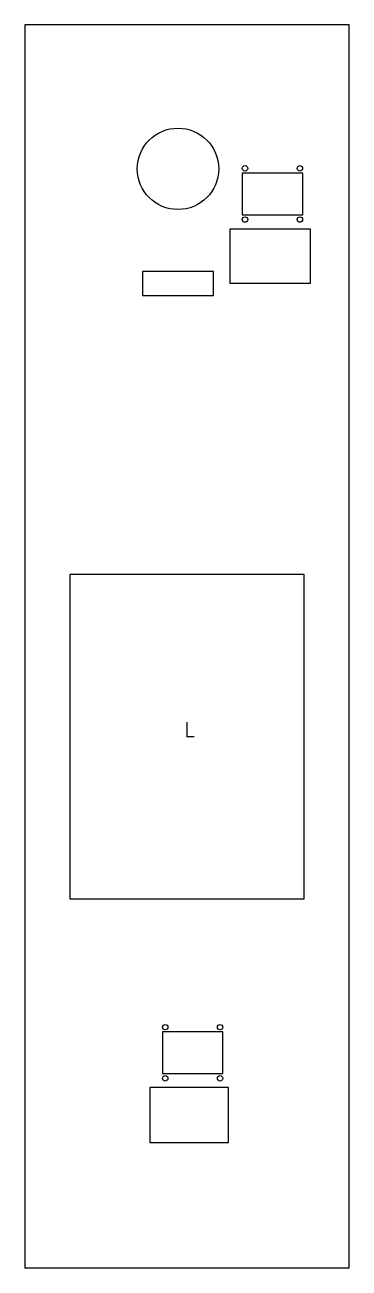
# Model space of a CAD drawing. Header units: millimetres. Extents: x -90 to 90, y -295 to 395.
import ezdxf

# ---------------------------------------------------------------- set-up
doc = ezdxf.new("R2010")
doc.units = ezdxf.units.MM
doc.header["$PDSIZE"] = -1

msp = doc.modelspace()

# ---------------------------------------------------------------- linework, layer by layer
at = {"color": 7, "linetype": 'Continuous', "lineweight": 25}
for p, q in [((-90, 395), (-90, -295)), ((90, 395), (-90, 395)), ((90, -295), (90, 395)), ((64.26, 312.69), (30.65, 312.69)), ((30.65, 312.69), (30.65, 289.58)), ((64.26, 289.58), (64.26, 312.69)), ((30.65, 289.58), (64.26, 289.58)), ((68.51, 281.6), (23.72, 281.6)), ((23.72, 281.6), (23.72, 251.72)), ((68.51, 251.72), (68.51, 281.6)), ((14.64, 258.09), (-24.64, 258.09)), ((-24.64, 258.09), (-24.64, 244.71)), ((14.64, 244.71), (14.64, 258.09)), ((23.72, 251.72), (68.51, 251.72)), ((-24.64, 244.71), (14.64, 244.71)), ((65, 90), (-65, 90)), ((-65, 90), (-65, -90)), ((65, -90), (65, 90)), ((-65, -90), (65, -90)), ((19.95, -163.9), (-13.63, -163.9)), ((-13.63, -163.9), (-13.63, -187.03)), ((19.95, -187.03), (19.95, -163.9)), ((-13.63, -187.03), (19.95, -187.03)), ((23.11, -194.84), (-20.67, -194.84)), ((-20.67, -194.84), (-20.67, -225.34)), ((23.11, -225.34), (23.11, -194.84)), ((-20.67, -225.34), (23.11, -225.34)), ((90, -295), (-90, -295))]:
    msp.add_line(p, q, dxfattribs=at)
at = {"color": 7, "linetype": 'Continuous'}
for q in [(0, 7.94), (3.97, 0)]:
    msp.add_line((0, 0), q, dxfattribs=at)
at = {"color": 7, "linetype": 'Continuous', "lineweight": 25}
for centre, radius in [((-5, 315.09), 22.58), ((32.21, 315.36), 1.5), ((62.66, 315.36), 1.5), ((32.21, 286.95), 1.5), ((62.66, 286.95), 1.5), ((-12.09, -161.27), 1.5), ((18.36, -161.27), 1.5), ((-12.09, -189.67), 1.5), ((18.36, -189.67), 1.5)]:
    msp.add_circle(centre, radius, dxfattribs=at)
at = {"color": 7, "linetype": 'Continuous'}
msp.add_point((0, 0), dxfattribs=at)

doc.saveas('drawing.dxf')
